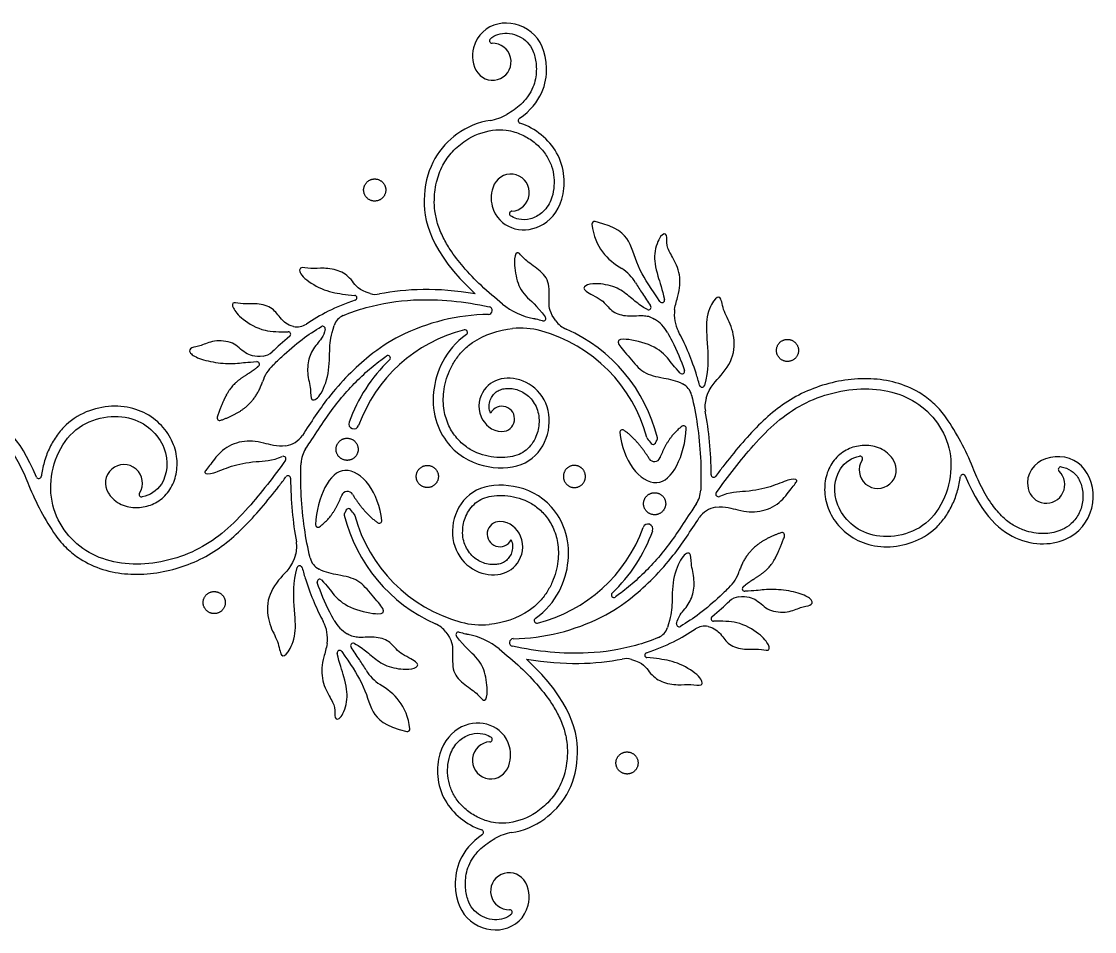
# Model space of a CAD drawing. Extents: x -103 to 101, y -110 to 99.
# Drawn here: x 78.24 to 101.1, y 56.58 to 75.99 of the extents above; entities that cross this region are included whole.
import ezdxf

# ---------------------------------------------------------------- set-up
doc = ezdxf.new("R2010")
doc.units = 0
doc.header["$MEASUREMENT"] = 0
doc.layers.add('LAYER_03', color=5, linetype='CONTINUOUS')

msp = doc.modelspace()

# ---------------------------------------------------------------- linework, layer by layer
at = {"layer": 'LAYER_03'}
for centre, radius, start, end in [((88.275, 75.128), 0.395, 217.4683, 91.5534), ((88.263, 75.577), 0.0541, 130.7079, 271.5534), ((88.073, 74.865), 1, 278.5144, 300.2975), ((88.876, 73.872), 0.0541, 125.2361, 251.1088), ((88.664, 72.336), 0.395, 273.0682, 152.8611), ((88.688, 71.888), 0.0541, 93.0682, 236.3713), ((90.445, 71.669), 0.0541, 75.7238, 186.6915), ((90.555, 69.963), 0.89, 30.5066, 57.9354), ((85.331, 70.092), 0.0541, 288.0211, 83.5245), ((85.784, 70.601), 0.433, 254.5721, 281.2013), ((91.887, 70.046), 0.0541, 213.8344, 13.6076), ((88.186, 69.823), 0.0816, 270.887, 78.0034), ((89.464, 71.172), 1.555, 231.0978, 258.1506), ((91.598, 69.894), 0.0541, 243.2084, 34.0153), ((92.903, 69.734), 0.756, 171.5884, 208.2778), ((84.11, 69.83), 0.354, 257.1454, 303.7979), ((85.223, 69.403), 0.339, 112.894, 162.5564), ((88.255, 65.407), 4.335, 90.887, 116.8018), ((88.452, 66.284), 3.436, 75.0068, 77.3396), ((89.355, 69.656), 0.0541, 255.0068, 36.5236), ((90.079, 69.95), 0.574, 217.1932, 246.0634), ((91.308, 68.963), 0.797, 29.4199, 58.333), ((83.92, 69.316), 0.0541, 309.1144, 89.7795), ((84.654, 69.434), 0.0541, 348.8643, 120.5066), ((88.452, 66.284), 3.22, 103.9925, 160.3016), ((87.686, 69.356), 0.0541, 305.2157, 103.9925), ((88.868, 67.804), 1.644, 74.6698, 95.8854), ((88.452, 66.284), 3.22, 14.9424, 74.6701), ((88.452, 66.284), 3.436, 13.8386, 66.0634), ((83.344, 69.187), 0.339, 277.343, 313.3803), ((86.043, 68.809), 0.054, 313.6556, 124.922), ((83.253, 68.679), 0.0541, 311.1597, 92.219), ((84.176, 68.044), 0.845, 133.6228, 161.9875), ((88.452, 66.284), 3.436, 133.6556, 160.3016), ((92.312, 68.529), 0.0541, 225.8144, 18.9683), ((92.159, 67.934), 0.367, 13.5779, 63.2893), ((92.738, 68.243), 0.0541, 194.989, 344.0668), ((93.381, 67.781), 0.581, 162.9088, 190.3097), ((88.475, 67.512), 0.269, 270, 153.1806), ((93.597, 64.525), 5.285, 21.6467, 34.7452), ((85.319, 67.406), 0.108, 160.3016, 340.3016), ((91.042, 67.227), 0.0541, 55.2604, 186.4844), ((92.346, 67.313), 0.0541, 357.865, 126.6186), ((83.806, 67.434), 0.498, 277.6655, 326.7039), ((91.615, 67.128), 0.0541, 194.9424, 219.4116), ((91.736, 67.093), 0.0541, 330.2365, 13.8386), ((84.779, 66.549), 0.586, 146.2179, 177.588), ((91.697, 67.023), 0.0541, 216.5173, 332.6097), ((83.817, 66.661), 0.0541, 324.5873, 113.377), ((91.723, 66.731), 0.129, 211.8613, 339.5187), ((96.483, 66.424), 0.395, 147.5372, 32.971), ((96.105, 66.665), 0.0541, 327.5372, 100.9333), ((80.42, 66.144), 0.395, 327.5372, 212.971), ((92.987, 66.323), 0.0541, 180.1509, 323.4611), ((98.299, 66.274), 0.0541, 22.7144, 172.825), ((100.074, 66.11), 0.395, 191.5841, 46.1006), ((100.385, 66.434), 0.0541, 81.8113, 226.1006), ((83.307, 68.043), 5.285, 201.6467, 214.7452), ((78.605, 66.294), 0.0541, 202.7144, 352.825), ((83.917, 66.246), 0.0541, 0.1509, 143.4611), ((80.799, 65.903), 0.0541, 147.5372, 280.9333), ((85.18, 65.837), 0.129, 31.8613, 159.5187), ((92.125, 66.02), 0.586, 326.2179, 357.588), ((93.087, 65.908), 0.0541, 144.5873, 293.377), ((85.168, 65.475), 0.0541, 150.2365, 193.8386), ((88.452, 66.284), 3.436, 193.8386, 246.0634), ((85.206, 65.546), 0.0541, 36.5173, 152.6097), ((85.289, 65.44), 0.0541, 14.9424, 39.4116), ((88.452, 66.284), 3.22, 194.9424, 254.6701), ((93.097, 65.134), 0.498, 97.6655, 146.7039), ((84.558, 65.255), 0.0541, 177.865, 306.6186), ((85.862, 65.341), 0.0541, 235.2604, 6.4844), ((88.429, 65.056), 0.269, 90, 333.1806), ((88.452, 66.284), 3.22, 283.9925, 340.3016), ((91.585, 65.163), 0.108, 340.3016, 160.3016), ((88.452, 66.284), 3.436, 313.6556, 340.3016), ((83.523, 64.788), 0.581, 342.9088, 10.3097), ((84.744, 64.635), 0.367, 193.5779, 243.2893), ((84.165, 64.326), 0.0541, 14.989, 164.0668), ((92.728, 64.524), 0.845, 313.6228, 341.9875), ((84.592, 64.04), 0.0541, 45.8144, 198.9683), ((93.651, 63.89), 0.0541, 131.1597, 272.219), ((90.861, 63.759), 0.054, 133.6556, 304.922), ((93.559, 63.382), 0.339, 97.343, 133.3803), ((84.001, 62.835), 0.756, 351.5884, 28.2778), ((85.596, 63.606), 0.797, 209.4199, 238.333), ((86.825, 62.619), 0.574, 37.1932, 66.0634), ((88.035, 64.765), 1.644, 254.6698, 275.8854), ((88.649, 67.161), 4.335, 270.887, 296.8018), ((89.217, 63.213), 0.0541, 125.2157, 283.9925), ((92.249, 63.134), 0.0541, 168.8643, 300.5066), ((92.984, 63.253), 0.0541, 129.1144, 269.7795), ((87.549, 62.913), 0.0541, 75.0068, 216.5236), ((88.452, 66.284), 3.436, 255.0068, 257.3396), ((87.439, 61.397), 1.555, 51.0978, 78.1506), ((91.68, 63.166), 0.339, 292.894, 342.5564), ((92.794, 62.739), 0.354, 77.1454, 123.7979), ((85.305, 62.675), 0.0541, 63.2084, 214.0153), ((88.717, 62.745), 0.0816, 90.887, 258.0034), ((85.017, 62.522), 0.0541, 33.8344, 193.6076), ((91.572, 62.476), 0.0541, 108.0211, 263.5245), ((91.12, 61.968), 0.433, 74.5721, 101.2013), ((86.349, 62.605), 0.89, 210.5066, 237.9354), ((86.459, 60.9), 0.0541, 255.7238, 6.6915), ((88.24, 60.232), 0.395, 93.0682, 332.8611), ((88.216, 60.68), 0.0541, 273.0682, 56.3713), ((88.028, 58.697), 0.0541, 305.2361, 71.1088), ((88.831, 57.703), 1, 98.5144, 120.2975), ((88.628, 57.441), 0.395, 37.4683, 271.5534), ((88.64, 56.992), 0.0541, 310.7079, 91.5534)]:
    msp.add_arc(centre, radius, start, end, dxfattribs=at)
for points, knots in [([(88.844, 73.916), (89.331, 74.26), (89.535, 75.097), (89.172, 75.855), (88.357, 76.053), (87.812, 75.596), (87.839, 75.048), (87.962, 74.888)], [1409.157258, 1409.157258, 1409.157258, 1409.157258, 1409.733492, 1410.345489, 1410.957486, 1411.569483, 1411.939398, 1411.939398, 1411.939398, 1411.939398]), ([(88.228, 75.618), (88.239, 75.627), (88.301, 75.675), (88.437, 75.734), (88.643, 75.74), (88.846, 75.679), (89.025, 75.551), (89.154, 75.349), (89.204, 75.132), (89.211, 74.929), (89.194, 74.755), (89.139, 74.573), (89.036, 74.387), (88.853, 74.182), (88.684, 74.064), (88.578, 74.002)], [1412.907905, 1412.907905, 1412.907905, 1412.907905, 1412.931769, 1413.038286, 1413.151074, 1413.269235, 1413.386711, 1413.510794, 1413.661646, 1413.752084, 1413.848636, 1413.951576, 1414.066007, 1414.20151, 1414.406431, 1414.406431, 1414.406431, 1414.406431]), ([(88.221, 73.876), (87.976, 73.84), (87.33, 73.573), (86.609, 72.531), (86.941, 71.082), (87.905, 70.18)], [1414.617306, 1414.617306, 1414.617306, 1414.617306, 1415.079886, 1415.848047, 1416.512313, 1416.512313, 1416.512313, 1416.512313]), ([(88.488, 69.962), (88.333, 70.087), (88.04, 70.339), (87.663, 70.726), (87.395, 71.073), (87.215, 71.383), (87.101, 71.66), (87.041, 71.935), (87.03, 72.161), (87.044, 72.366), (87.085, 72.616), (87.197, 72.918), (87.413, 73.223), (87.758, 73.514), (88.163, 73.676), (88.533, 73.68), (88.783, 73.627), (89.018, 73.521), (89.247, 73.35), (89.426, 73.141), (89.54, 72.906), (89.59, 72.663), (89.587, 72.417), (89.535, 72.2), (89.441, 72.026), (89.302, 71.873), (89.096, 71.76), (88.86, 71.752), (88.721, 71.804), (88.667, 71.837), (88.658, 71.843)], [1399.346616, 1399.346616, 1399.346616, 1399.346616, 1399.678458, 1399.989363, 1400.242931, 1400.407281, 1400.58574, 1400.738103, 1400.87463, 1400.960386, 1401.080224, 1401.295369, 1401.491199, 1401.697472, 1402.040352, 1402.200539, 1402.305423, 1402.465724, 1402.625854, 1402.778464, 1402.92021, 1403.057243, 1403.18766, 1403.327989, 1403.42606, 1403.513975, 1403.669453, 1403.807527, 1403.8956, 1403.91355, 1403.91355, 1403.91355, 1403.91355]), ([(88.312, 72.516), (88.228, 72.352), (88.239, 71.894), (88.652, 71.513), (89.305, 71.534), (89.851, 72.105), (89.812, 73.192), (89.189, 73.708), (88.858, 73.821)], [1404.905161, 1404.905161, 1404.905161, 1404.905161, 1405.353511, 1406.121672, 1406.889832, 1407.657993, 1408.426154, 1409.091351, 1409.091351, 1409.091351, 1409.091351]), ([(91.842, 70.016), (91.667, 70.277), (91.341, 70.738), (91.231, 71.326), (90.936, 71.6), (90.458, 71.721)], [1366.910366, 1366.910366, 1366.910366, 1366.910366, 1367.522736, 1368.252896, 1368.948244, 1368.948244, 1368.948244, 1368.948244]), ([(92.155, 69.844), (92.171, 69.957), (92.255, 70.196), (92.297, 70.597), (92.102, 70.988), (91.965, 71.202), (92.014, 71.466), (91.858, 71.475), (91.692, 71.036), (91.762, 70.649), (91.89, 70.265), (91.94, 70.059)], [1364.797332, 1364.797332, 1364.797332, 1364.797332, 1364.937006, 1365.182189, 1365.427372, 1365.672556, 1365.917739, 1366.162923, 1366.408106, 1366.65329, 1366.826709, 1366.826709, 1366.826709, 1366.826709]), ([(89.622, 69.603), (89.493, 69.772), (89.466, 70.025), (89.509, 70.465), (89.223, 70.733), (88.909, 70.936), (88.826, 71.102), (88.716, 70.991), (88.771, 70.484), (88.921, 70.149), (89.216, 69.934), (89.398, 69.688)], [1395.699184, 1395.699184, 1395.699184, 1395.699184, 1395.893894, 1396.13471, 1396.375525, 1396.616341, 1396.857156, 1397.097972, 1397.338787, 1397.579602, 1397.787759, 1397.787759, 1397.787759, 1397.787759]), ([(85.669, 70.184), (85.42, 70.252), (85.285, 70.485), (85.045, 70.678), (84.663, 70.742), (84.408, 70.702), (84.133, 70.776), (84.168, 70.555), (84.638, 70.256), (85.012, 70.177), (85.241, 70.157), (85.338, 70.146)], [1417.236587, 1417.236587, 1417.236587, 1417.236587, 1417.433714, 1417.657627, 1417.881541, 1418.105454, 1418.329368, 1418.553281, 1418.777195, 1419.001108, 1419.128003, 1419.128003, 1419.128003, 1419.128003]), ([(91.574, 69.845), (91.514, 69.875), (91.39, 69.952), (91.185, 70.13), (90.916, 70.341), (90.449, 70.418), (90.231, 70.36), (90.186, 70.245), (90.634, 70.059), (90.794, 69.803), (91.089, 69.688), (91.449, 69.727), (91.627, 69.702), (91.726, 69.641)], [1370.316485, 1370.316485, 1370.316485, 1370.316485, 1370.42104, 1370.6181, 1370.81516, 1371.012221, 1371.209281, 1371.406341, 1371.603401, 1371.800461, 1371.997522, 1372.194582, 1372.320727, 1372.320727, 1372.320727, 1372.320727]), ([(91.322, 70.415), (91.368, 70.337), (91.474, 70.173), (91.584, 70.011), (91.643, 69.924)], [1369.9118248, 1369.9118248, 1369.9118248, 1369.9118248, 1370.0627915, 1370.2375223, 1370.2375223, 1370.2375223, 1370.2375223]), ([(84.031, 69.484), (83.896, 69.515), (83.735, 69.669), (83.614, 69.879), (83.251, 69.992), (82.947, 69.943), (82.732, 70.026), (82.717, 69.894), (82.913, 69.644), (83.375, 69.365), (83.729, 69.371), (83.92, 69.37)], [1419.898722, 1419.898722, 1419.898722, 1419.898722, 1420.052916, 1420.26307, 1420.473225, 1420.683379, 1420.893534, 1421.103689, 1421.313843, 1421.523998, 1421.691354, 1421.691354, 1421.691354, 1421.691354]), ([(85.091, 69.715), (85.251, 69.782), (85.739, 69.952), (86.79, 70.113), (87.676, 70.015), (88.203, 69.903)], [1330.144099, 1330.144099, 1330.144099, 1330.144099, 1330.432512, 1331.001676, 1331.90091, 1331.90091, 1331.90091, 1331.90091]), ([(92.826, 67.952), (92.904, 68.206), (93.191, 68.453), (93.468, 68.915), (93.4, 69.461), (93.185, 69.803), (93.146, 70.154), (92.99, 70.086), (92.795, 69.647), (92.86, 69.147), (92.88, 68.541), (92.79, 68.228)], [1361.28562, 1361.28562, 1361.28562, 1361.28562, 1361.54223, 1361.847235, 1362.15224, 1362.457245, 1362.76225, 1363.067254, 1363.372259, 1363.677264, 1363.935007, 1363.935007, 1363.935007, 1363.935007]), ([(83.593, 68.656), (83.66, 68.72), (83.859, 68.912), (84.191, 69.199), (84.486, 69.398), (84.627, 69.481)], [1426.7466153, 1426.7466153, 1426.7466153, 1426.7466153, 1426.8867352, 1427.2090814, 1427.4821747, 1427.4821747, 1427.4821747, 1427.4821747]), ([(84.707, 69.424), (84.677, 69.268), (84.5, 69.086), (84.353, 68.846), (84.314, 68.486), (84.412, 68.129), (84.389, 67.875), (84.594, 67.948), (84.809, 68.474), (84.795, 69.024), (84.831, 69.286), (84.9, 69.504)], [1427.551102, 1427.551102, 1427.551102, 1427.551102, 1427.753046, 1427.997942, 1428.242839, 1428.487736, 1428.732632, 1428.977529, 1429.222426, 1429.467322, 1429.670748, 1429.670748, 1429.670748, 1429.670748]), ([(87.718, 69.312), (87.259, 68.988), (86.824, 67.923), (87.31, 66.807), (88.186, 66.418), (89.031, 66.493), (89.492, 67.075), (89.511, 67.807), (89.08, 68.323), (88.496, 68.431), (88.051, 68.198), (87.897, 67.612), (88.251, 67.243), (88.475, 67.243)], [1381.191135, 1381.191135, 1381.191135, 1381.191135, 1381.613381, 1382.120792, 1382.628204, 1383.135616, 1383.643027, 1384.150439, 1384.657851, 1385.165262, 1385.672674, 1386.180086, 1386.548282, 1386.548282, 1386.548282, 1386.548282]), ([(88.234, 67.634), (88.216, 67.674), (88.193, 67.756), (88.209, 67.882), (88.258, 67.99), (88.329, 68.075), (88.42, 68.131), (88.52, 68.16), (88.634, 68.166), (88.808, 68.146), (89.031, 68.033), (89.192, 67.825), (89.259, 67.616), (89.275, 67.396), (89.229, 67.172), (89.117, 66.974), (88.995, 66.842), (88.836, 66.746), (88.642, 66.692), (88.42, 66.68), (88.18, 66.709), (87.938, 66.782), (87.705, 66.91), (87.497, 67.104), (87.328, 67.368), (87.223, 67.708), (87.219, 68.114), (87.317, 68.476), (87.471, 68.763), (87.635, 68.969), (88.007, 69.287), (88.408, 69.409), (88.7, 69.439)], [1387.182588, 1387.182588, 1387.182588, 1387.182588, 1387.253671, 1387.32239, 1387.390001, 1387.449581, 1387.504811, 1387.565294, 1387.620939, 1387.695012, 1387.853744, 1388.028801, 1388.119864, 1388.216867, 1388.394376, 1388.494316, 1388.592319, 1388.690932, 1388.800548, 1388.924588, 1389.060147, 1389.200515, 1389.344305, 1389.498415, 1389.670558, 1389.862234, 1390.083146, 1390.34083, 1390.47911, 1390.623402, 1390.777395, 1391.288911, 1391.288911, 1391.288911, 1391.288911]), ([(92.002, 69.354), (92.036, 69.294), (92.176, 69.034), (92.289, 68.761), (92.363, 68.546)], [1372.5437479, 1372.5437479, 1372.5437479, 1372.5437479, 1372.6575059, 1373.0352332, 1373.0352332, 1373.0352332, 1373.0352332]), ([(92.686, 68.229), (92.662, 68.318), (92.529, 68.774), (92.369, 69.13), (92.237, 69.376)], [1364.0130641, 1364.0130641, 1364.0130641, 1364.0130641, 1364.1102916, 1364.5288524, 1364.5288524, 1364.5288524, 1364.5288524]), ([(83.388, 68.851), (83.205, 68.827), (82.962, 68.914), (82.773, 69.164), (82.317, 69.198), (82.062, 69.061), (81.837, 69.041), (81.788, 68.933), (81.988, 68.796), (82.43, 68.693), (82.823, 68.688), (83.053, 68.725), (83.251, 68.733)], [1422.218636, 1422.218636, 1422.218636, 1422.218636, 1422.383692, 1422.584454, 1422.785216, 1422.985978, 1423.18674, 1423.387502, 1423.588264, 1423.789026, 1423.989788, 1424.156201, 1424.156201, 1424.156201, 1424.156201]), ([(86.3, 69.277), (86.064, 69.157), (85.574, 68.831), (84.81, 68.071), (84.41, 67.447), (84.222, 67.161)], [1333.120329, 1333.120329, 1333.120329, 1333.120329, 1333.63333, 1334.348754, 1334.878871, 1334.878871, 1334.878871, 1334.878871]), ([(92.274, 68.49), (92.152, 68.609), (91.987, 68.867), (91.645, 69.121), (90.971, 69.253), (90.911, 69.133), (91.2, 68.82), (91.477, 68.47), (91.861, 68.394), (92.183, 68.333), (92.324, 68.262)], [1373.115424, 1373.115424, 1373.115424, 1373.115424, 1373.314699, 1373.582812, 1373.850924, 1374.119037, 1374.38715, 1374.655262, 1374.923375, 1375.120153, 1375.120153, 1375.120153, 1375.120153]), ([(84.292, 66.874), (84.323, 66.921), (84.451, 67.113), (84.661, 67.438), (84.941, 67.834), (85.243, 68.184), (85.51, 68.448), (85.728, 68.638), (85.876, 68.756), (85.971, 68.825), (86.012, 68.854)], [1376.606222, 1376.606222, 1376.606222, 1376.606222, 1376.70012, 1376.989751, 1377.250087, 1377.50677, 1377.756627, 1377.875163, 1377.987719, 1378.070845, 1378.070845, 1378.070845, 1378.070845]), ([(97.939, 67.537), (97.869, 67.638), (97.711, 67.824), (97.379, 68.086), (96.939, 68.286), (96.401, 68.382), (95.847, 68.363), (95.305, 68.244), (94.796, 68.037), (94.338, 67.743), (93.93, 67.376), (93.548, 66.953), (93.251, 66.584), (93.08, 66.358), (93.03, 66.291)], [1357.351672, 1357.351672, 1357.351672, 1357.351672, 1357.557021, 1357.754505, 1358.052437, 1358.35316, 1358.65938, 1358.968663, 1359.27357, 1359.570367, 1359.870485, 1360.18543, 1360.517397, 1360.657294, 1360.657294, 1360.657294, 1360.657294]), ([(93.043, 65.939), (93.287, 66.282), (93.899, 67.073), (94.81, 67.907), (96.228, 68.274), (97.516, 67.915), (98.249, 66.697), (97.723, 65.126), (96.276, 64.856), (95.483, 65.655), (95.591, 66.479), (95.934, 66.687), (96.094, 66.719)], [1337.514177, 1337.514177, 1337.514177, 1337.514177, 1338.100837, 1338.81626, 1339.531684, 1340.247107, 1340.962531, 1341.677954, 1342.393378, 1343.108801, 1343.824225, 1344.378702, 1344.378702, 1344.378702, 1344.378702]), ([(92.516, 68.02), (92.567, 67.811), (92.692, 67.142), (92.73, 66.46), (92.71, 65.995)], [1375.29684, 1375.29684, 1375.29684, 1375.29684, 1375.65429, 1376.428411, 1376.428411, 1376.428411, 1376.428411]), ([(78.555, 66.273), (78.19, 67.145), (77.365, 67.825), (76.204, 67.684), (75.716, 66.867), (75.97, 65.936), (76.858, 65.748), (77.283, 66.217), (77.217, 66.538)], [1349.077419, 1349.077419, 1349.077419, 1349.077419, 1349.758303, 1350.494597, 1351.23089, 1351.967183, 1352.703477, 1353.372428, 1353.372428, 1353.372428, 1353.372428]), ([(80.089, 65.929), (80.105, 65.904), (80.161, 65.828), (80.277, 65.726), (80.441, 65.651), (80.589, 65.623), (80.732, 65.62), (80.925, 65.644), (81.181, 65.751), (81.422, 65.998), (81.53, 66.278), (81.557, 66.523), (81.543, 66.788), (81.429, 67.124), (81.148, 67.476), (80.808, 67.682), (80.486, 67.77), (80.129, 67.797), (79.664, 67.715), (79.246, 67.468), (78.986, 67.168), (78.832, 66.907), (78.723, 66.623), (78.676, 66.412), (78.66, 66.3), (78.659, 66.287)], [1345.386687, 1345.386687, 1345.386687, 1345.386687, 1345.436893, 1345.542684, 1345.64143, 1345.733452, 1345.791666, 1345.879068, 1346.057088, 1346.244075, 1346.442127, 1346.545835, 1346.65342, 1346.882091, 1347.127271, 1347.3915, 1347.532887, 1347.679493, 1347.985493, 1348.3072, 1348.473019, 1348.640808, 1348.809674, 1348.978615, 1348.998822, 1348.998822, 1348.998822, 1348.998822]), ([(76.511, 66.081), (76.435, 66.092), (76.326, 66.132), (76.207, 66.232), (76.11, 66.368), (76.041, 66.583), (76.045, 66.864), (76.146, 67.134), (76.324, 67.331), (76.578, 67.468), (76.91, 67.526), (77.253, 67.461), (77.544, 67.326), (77.776, 67.144), (78.007, 66.868), (78.218, 66.509), (78.339, 66.234), (78.395, 66.094)], [1354.267939, 1354.267939, 1354.267939, 1354.267939, 1354.395129, 1354.457552, 1354.523382, 1354.671038, 1354.828524, 1354.984308, 1355.142627, 1355.262105, 1355.460063, 1355.693023, 1355.836331, 1355.989835, 1356.181967, 1356.431016, 1356.681592, 1356.681592, 1356.681592, 1356.681592]), ([(83.861, 66.629), (83.617, 66.286), (83.004, 65.495), (82.093, 64.662), (80.676, 64.295), (79.388, 64.654), (78.654, 65.871), (79.181, 67.443), (80.628, 67.712), (81.421, 66.913), (81.313, 66.09), (80.97, 65.881), (80.809, 65.85)], [1337.514177, 1337.514177, 1337.514177, 1337.514177, 1338.100837, 1338.81626, 1339.531684, 1340.247107, 1340.962531, 1341.677954, 1342.393378, 1343.108801, 1343.824224, 1344.378702, 1344.378702, 1344.378702, 1344.378702]), ([(83.873, 66.941), (83.669, 66.913), (83.34, 67.034), (82.932, 67.064), (82.486, 66.865), (82.262, 66.523), (82.076, 66.335), (82.311, 66.335), (82.691, 66.514), (83.163, 66.611), (83.581, 66.618), (83.795, 66.71)], [1335.115105, 1335.115105, 1335.115105, 1335.115105, 1335.315924, 1335.588679, 1335.861433, 1336.134188, 1336.406943, 1336.679698, 1336.952452, 1337.225207, 1337.436271, 1337.436271, 1337.436271, 1337.436271]), ([(96.815, 66.639), (96.798, 66.665), (96.742, 66.74), (96.626, 66.842), (96.463, 66.918), (96.315, 66.946), (96.172, 66.949), (95.978, 66.925), (95.723, 66.818), (95.482, 66.57), (95.374, 66.291), (95.347, 66.046), (95.361, 65.781), (95.475, 65.445), (95.756, 65.093), (96.095, 64.886), (96.417, 64.799), (96.775, 64.771), (97.239, 64.854), (97.658, 65.101), (97.918, 65.4), (98.071, 65.661), (98.181, 65.946), (98.228, 66.156), (98.243, 66.269), (98.245, 66.281)], [1345.386687, 1345.386687, 1345.386687, 1345.386687, 1345.436893, 1345.542684, 1345.64143, 1345.733452, 1345.791666, 1345.879068, 1346.057088, 1346.244075, 1346.442127, 1346.545835, 1346.65342, 1346.882091, 1347.127271, 1347.3915, 1347.532887, 1347.679493, 1347.985493, 1348.3072, 1348.473019, 1348.640808, 1348.809674, 1348.978615, 1348.998822, 1348.998822, 1348.998822, 1348.998822]), ([(84.387, 64.549), (84.337, 64.757), (84.211, 65.427), (84.174, 66.108), (84.194, 66.573)], [1375.29684, 1375.29684, 1375.29684, 1375.29684, 1375.654291, 1376.428411, 1376.428411, 1376.428411, 1376.428411]), ([(98.348, 66.295), (98.713, 65.423), (99.539, 64.744), (100.7, 64.884), (101.188, 65.702), (100.934, 66.632), (100.046, 66.82), (99.621, 66.352), (99.687, 66.031)], [1349.077419, 1349.077419, 1349.077419, 1349.077419, 1349.758303, 1350.494597, 1351.23089, 1351.967183, 1352.703477, 1353.372428, 1353.372428, 1353.372428, 1353.372428]), ([(100.393, 66.487), (100.468, 66.476), (100.578, 66.436), (100.697, 66.337), (100.794, 66.201), (100.863, 65.985), (100.859, 65.704), (100.758, 65.435), (100.58, 65.238), (100.326, 65.101), (99.994, 65.042), (99.65, 65.107), (99.36, 65.242), (99.127, 65.425), (98.897, 65.7), (98.686, 66.06), (98.564, 66.335), (98.509, 66.475)], [1354.267939, 1354.267939, 1354.267939, 1354.267939, 1354.395129, 1354.457552, 1354.523382, 1354.671038, 1354.828524, 1354.984308, 1355.142627, 1355.262105, 1355.460063, 1355.693023, 1355.836331, 1355.989835, 1356.181967, 1356.431016, 1356.681592, 1356.681592, 1356.681592, 1356.681592]), ([(78.964, 65.031), (79.035, 64.93), (79.193, 64.745), (79.525, 64.483), (79.964, 64.282), (80.503, 64.187), (81.056, 64.206), (81.598, 64.325), (82.108, 64.532), (82.566, 64.826), (82.974, 65.193), (83.356, 65.615), (83.652, 65.984), (83.823, 66.21), (83.873, 66.278)], [1357.351672, 1357.351672, 1357.351672, 1357.351672, 1357.557021, 1357.754505, 1358.052437, 1358.35316, 1358.65938, 1358.968663, 1359.27357, 1359.570367, 1359.870485, 1360.18543, 1360.517397, 1360.657294, 1360.657294, 1360.657294, 1360.657294]), ([(89.186, 63.257), (89.644, 63.58), (90.08, 64.645), (89.594, 65.762), (88.718, 66.15), (87.872, 66.075), (87.411, 65.494), (87.393, 64.762), (87.824, 64.245), (88.407, 64.138), (88.853, 64.371), (89.007, 64.956), (88.653, 65.326), (88.429, 65.326)], [1381.191135, 1381.191135, 1381.191135, 1381.191135, 1381.613381, 1382.120792, 1382.628204, 1383.135616, 1383.643027, 1384.150439, 1384.657851, 1385.165262, 1385.672674, 1386.180085, 1386.548282, 1386.548282, 1386.548282, 1386.548282]), ([(93.031, 65.628), (93.235, 65.655), (93.563, 65.535), (93.972, 65.505), (94.417, 65.704), (94.642, 66.045), (94.827, 66.233), (94.593, 66.233), (94.212, 66.055), (93.741, 65.958), (93.323, 65.951), (93.108, 65.858)], [1335.115105, 1335.115105, 1335.115105, 1335.115105, 1335.315924, 1335.588679, 1335.861433, 1336.134188, 1336.406943, 1336.679698, 1336.952452, 1337.225207, 1337.436271, 1337.436271, 1337.436271, 1337.436271]), ([(88.669, 64.935), (88.688, 64.895), (88.711, 64.812), (88.695, 64.687), (88.646, 64.579), (88.575, 64.493), (88.484, 64.437), (88.384, 64.409), (88.27, 64.402), (88.096, 64.422), (87.872, 64.535), (87.712, 64.743), (87.644, 64.952), (87.629, 65.172), (87.675, 65.397), (87.787, 65.594), (87.909, 65.726), (88.068, 65.823), (88.262, 65.876), (88.484, 65.889), (88.723, 65.859), (88.966, 65.787), (89.198, 65.659), (89.406, 65.464), (89.575, 65.2), (89.681, 64.861), (89.685, 64.454), (89.587, 64.093), (89.433, 63.806), (89.269, 63.599), (88.897, 63.282), (88.496, 63.159), (88.204, 63.129)], [1387.182588, 1387.182588, 1387.182588, 1387.182588, 1387.253671, 1387.32239, 1387.390001, 1387.449581, 1387.504811, 1387.565294, 1387.620939, 1387.695012, 1387.853744, 1388.028801, 1388.119864, 1388.216867, 1388.394376, 1388.494316, 1388.592319, 1388.690932, 1388.800548, 1388.924588, 1389.060147, 1389.200515, 1389.344305, 1389.498415, 1389.670558, 1389.862234, 1390.083146, 1390.34083, 1390.47911, 1390.623402, 1390.777395, 1391.288911, 1391.288911, 1391.288911, 1391.288911]), ([(92.612, 65.694), (92.58, 65.647), (92.453, 65.455), (92.243, 65.13), (91.963, 64.734), (91.661, 64.385), (91.393, 64.121), (91.175, 63.931), (91.028, 63.813), (90.933, 63.744), (90.892, 63.715)], [1376.606222, 1376.606222, 1376.606222, 1376.606222, 1376.70012, 1376.989751, 1377.250087, 1377.50677, 1377.756627, 1377.875163, 1377.987719, 1378.070845, 1378.070845, 1378.070845, 1378.070845]), ([(90.603, 63.292), (90.84, 63.411), (91.33, 63.737), (92.093, 64.497), (92.493, 65.121), (92.681, 65.408)], [1333.120329, 1333.120329, 1333.120329, 1333.120329, 1333.63333, 1334.348754, 1334.878871, 1334.878871, 1334.878871, 1334.878871]), ([(84.078, 64.617), (84, 64.363), (83.713, 64.116), (83.435, 63.654), (83.504, 63.107), (83.718, 62.766), (83.757, 62.414), (83.913, 62.483), (84.109, 62.922), (84.044, 63.421), (84.024, 64.028), (84.113, 64.341)], [1361.28562, 1361.28562, 1361.28562, 1361.28562, 1361.542231, 1361.847235, 1362.15224, 1362.457245, 1362.76225, 1363.067254, 1363.372259, 1363.677264, 1363.935007, 1363.935007, 1363.935007, 1363.935007]), ([(92.196, 63.145), (92.227, 63.3), (92.404, 63.482), (92.551, 63.723), (92.59, 64.083), (92.492, 64.439), (92.514, 64.693), (92.31, 64.62), (92.095, 64.094), (92.109, 63.545), (92.072, 63.283), (92.004, 63.064)], [1427.551102, 1427.551102, 1427.551102, 1427.551102, 1427.753046, 1427.997942, 1428.242839, 1428.487736, 1428.732632, 1428.977529, 1429.222426, 1429.467322, 1429.670748, 1429.670748, 1429.670748, 1429.670748]), ([(84.218, 64.34), (84.241, 64.251), (84.375, 63.794), (84.535, 63.438), (84.667, 63.193)], [1364.0130641, 1364.0130641, 1364.0130641, 1364.0130641, 1364.1102916, 1364.5288524, 1364.5288524, 1364.5288524, 1364.5288524]), ([(84.629, 64.079), (84.752, 63.96), (84.917, 63.701), (85.258, 63.448), (85.933, 63.315), (85.993, 63.436), (85.704, 63.749), (85.427, 64.098), (85.043, 64.175), (84.721, 64.236), (84.579, 64.307)], [1373.115424, 1373.115424, 1373.115424, 1373.115424, 1373.314699, 1373.582812, 1373.850924, 1374.119037, 1374.38715, 1374.655262, 1374.923375, 1375.120153, 1375.120153, 1375.120153, 1375.120153]), ([(84.902, 63.215), (84.868, 63.274), (84.728, 63.534), (84.614, 63.808), (84.54, 64.022)], [1372.5437479, 1372.5437479, 1372.5437479, 1372.5437479, 1372.657506, 1373.0352332, 1373.0352332, 1373.0352332, 1373.0352332]), ([(93.311, 63.912), (93.243, 63.848), (93.045, 63.657), (92.712, 63.369), (92.417, 63.17), (92.277, 63.087)], [1426.7466153, 1426.7466153, 1426.7466153, 1426.7466153, 1426.8867352, 1427.2090814, 1427.4821747, 1427.4821747, 1427.4821747, 1427.4821747]), ([(93.516, 63.718), (93.699, 63.742), (93.942, 63.654), (94.131, 63.405), (94.587, 63.371), (94.842, 63.508), (95.067, 63.528), (95.116, 63.635), (94.915, 63.773), (94.474, 63.876), (94.081, 63.88), (93.85, 63.844), (93.653, 63.836)], [1422.218636, 1422.218636, 1422.218636, 1422.218636, 1422.383692, 1422.584454, 1422.785216, 1422.985978, 1423.18674, 1423.387502, 1423.588264, 1423.789026, 1423.989788, 1424.156201, 1424.156201, 1424.156201, 1424.156201]), ([(92.873, 63.084), (93.008, 63.053), (93.169, 62.899), (93.289, 62.689), (93.652, 62.577), (93.956, 62.626), (94.172, 62.542), (94.187, 62.675), (93.99, 62.925), (93.529, 63.203), (93.174, 63.198), (92.984, 63.199)], [1419.898722, 1419.898722, 1419.898722, 1419.898722, 1420.052916, 1420.26307, 1420.473225, 1420.683379, 1420.893534, 1421.103689, 1421.313843, 1421.523998, 1421.691354, 1421.691354, 1421.691354, 1421.691354]), ([(85.33, 62.723), (85.389, 62.693), (85.514, 62.617), (85.719, 62.439), (85.988, 62.228), (86.455, 62.151), (86.673, 62.208), (86.718, 62.324), (86.269, 62.509), (86.109, 62.765), (85.815, 62.88), (85.454, 62.841), (85.276, 62.867), (85.177, 62.928)], [1370.316485, 1370.316485, 1370.316485, 1370.316485, 1370.42104, 1370.6181, 1370.81516, 1371.012221, 1371.209281, 1371.406341, 1371.603401, 1371.800461, 1371.997522, 1372.194582, 1372.320727, 1372.320727, 1372.320727, 1372.320727]), ([(87.282, 62.966), (87.41, 62.797), (87.438, 62.544), (87.395, 62.103), (87.681, 61.836), (87.994, 61.633), (88.077, 61.467), (88.188, 61.577), (88.133, 62.085), (87.983, 62.419), (87.688, 62.635), (87.505, 62.881)], [1395.699184, 1395.699184, 1395.699184, 1395.699184, 1395.893894, 1396.13471, 1396.375525, 1396.616341, 1396.857156, 1397.097972, 1397.338787, 1397.579602, 1397.787759, 1397.787759, 1397.787759, 1397.787759]), ([(84.749, 62.724), (84.732, 62.611), (84.649, 62.372), (84.607, 61.971), (84.802, 61.581), (84.939, 61.366), (84.89, 61.103), (85.046, 61.093), (85.212, 61.532), (85.141, 61.92), (85.014, 62.304), (84.964, 62.51)], [1364.797332, 1364.797332, 1364.797332, 1364.797332, 1364.937006, 1365.182189, 1365.427372, 1365.672556, 1365.917739, 1366.162923, 1366.408106, 1366.65329, 1366.826709, 1366.826709, 1366.826709, 1366.826709]), ([(91.812, 62.854), (91.653, 62.786), (91.165, 62.617), (90.114, 62.456), (89.228, 62.553), (88.7, 62.665)], [1330.144099, 1330.144099, 1330.144099, 1330.144099, 1330.432512, 1331.001676, 1331.90091, 1331.90091, 1331.90091, 1331.90091]), ([(85.062, 62.552), (85.237, 62.291), (85.562, 61.83), (85.673, 61.242), (85.968, 60.969), (86.446, 60.847)], [1366.910366, 1366.910366, 1366.910366, 1366.910366, 1367.522736, 1368.252896, 1368.948244, 1368.948244, 1368.948244, 1368.948244]), ([(85.582, 62.153), (85.536, 62.231), (85.429, 62.396), (85.319, 62.558), (85.261, 62.645)], [1369.9118248, 1369.9118248, 1369.9118248, 1369.9118248, 1370.0627915, 1370.2375223, 1370.2375223, 1370.2375223, 1370.2375223]), ([(88.416, 62.607), (88.571, 62.482), (88.864, 62.229), (89.24, 61.843), (89.508, 61.495), (89.689, 61.185), (89.802, 60.909), (89.863, 60.633), (89.873, 60.408), (89.86, 60.202), (89.819, 59.952), (89.707, 59.651), (89.49, 59.346), (89.146, 59.055), (88.741, 58.893), (88.371, 58.889), (88.12, 58.942), (87.885, 59.047), (87.657, 59.218), (87.477, 59.427), (87.363, 59.662), (87.314, 59.905), (87.316, 60.151), (87.368, 60.369), (87.462, 60.543), (87.601, 60.695), (87.808, 60.808), (88.043, 60.817), (88.183, 60.765), (88.237, 60.731), (88.246, 60.726)], [1399.346616, 1399.346616, 1399.346616, 1399.346616, 1399.678458, 1399.989363, 1400.242931, 1400.407281, 1400.58574, 1400.738103, 1400.87463, 1400.960386, 1401.080224, 1401.295369, 1401.491199, 1401.697472, 1402.040352, 1402.200539, 1402.305423, 1402.465724, 1402.625854, 1402.778464, 1402.92021, 1403.057243, 1403.18766, 1403.327989, 1403.42606, 1403.513975, 1403.669453, 1403.807527, 1403.8956, 1403.91355, 1403.91355, 1403.91355, 1403.91355]), ([(88.682, 58.692), (88.927, 58.729), (89.573, 58.996), (90.294, 60.038), (89.962, 61.486), (88.998, 62.389)], [1414.617306, 1414.617306, 1414.617306, 1414.617306, 1415.079886, 1415.848047, 1416.512313, 1416.512313, 1416.512313, 1416.512313]), ([(91.235, 62.385), (91.483, 62.316), (91.618, 62.084), (91.858, 61.891), (92.241, 61.827), (92.496, 61.866), (92.77, 61.793), (92.736, 62.013), (92.265, 62.312), (91.892, 62.392), (91.662, 62.411), (91.566, 62.422)], [1417.236587, 1417.236587, 1417.236587, 1417.236587, 1417.433714, 1417.657627, 1417.881541, 1418.105454, 1418.329368, 1418.553281, 1418.777195, 1419.001108, 1419.128003, 1419.128003, 1419.128003, 1419.128003]), ([(88.591, 60.052), (88.676, 60.217), (88.664, 60.674), (88.252, 61.056), (87.598, 61.035), (87.053, 60.463), (87.092, 59.377), (87.715, 58.861), (88.045, 58.748)], [1404.905161, 1404.905161, 1404.905161, 1404.905161, 1405.353511, 1406.121672, 1406.889832, 1407.657993, 1408.426154, 1409.091351, 1409.091351, 1409.091351, 1409.091351]), ([(88.059, 58.652), (87.573, 58.309), (87.369, 57.471), (87.732, 56.714), (88.546, 56.516), (89.092, 56.973), (89.064, 57.521), (88.942, 57.681)], [1409.157258, 1409.157258, 1409.157258, 1409.157258, 1409.733492, 1410.345489, 1410.957486, 1411.569483, 1411.939398, 1411.939398, 1411.939398, 1411.939398]), ([(88.676, 56.951), (88.665, 56.942), (88.603, 56.893), (88.466, 56.834), (88.26, 56.828), (88.058, 56.89), (87.879, 57.018), (87.749, 57.22), (87.7, 57.436), (87.693, 57.639), (87.71, 57.813), (87.764, 57.995), (87.867, 58.182), (88.051, 58.387), (88.22, 58.505), (88.326, 58.567)], [1412.907905, 1412.907905, 1412.907905, 1412.907905, 1412.931769, 1413.038286, 1413.151074, 1413.269235, 1413.386711, 1413.510794, 1413.661646, 1413.752084, 1413.848636, 1413.951576, 1414.066007, 1414.20151, 1414.406431, 1414.406431, 1414.406431, 1414.406431])]:
    msp.add_open_spline(points, degree=3, knots=knots, dxfattribs=at)
for points, weights, degree, knots in [([(85.804, 72.16), (86.036, 72.2), (85.996, 72.433), (85.956, 72.665), (85.724, 72.625), (85.491, 72.585), (85.531, 72.353), (85.571, 72.12), (85.804, 72.16)], [1, 0.707106781187, 1, 0.707106781187, 1, 0.707106781187, 1, 0.707106781187, 1], 2, [0, 0, 0, 0.2053874, 0.2053874, 0.4107748, 0.4107748, 0.6161621, 0.6161621, 0.8215495, 0.8215495, 0.8215495]), ([(94.328, 68.932), (94.368, 68.7), (94.6, 68.74), (94.833, 68.78), (94.792, 69.013), (94.752, 69.245), (94.52, 69.205), (94.288, 69.165), (94.328, 68.932)], [1, 0.707106781187, 1, 0.707106781187, 1, 0.707106781187, 1, 0.707106781187, 1], 2, [0, 0, 0, 0.2053874, 0.2053874, 0.4107748, 0.4107748, 0.6161621, 0.6161621, 0.8215495, 0.8215495, 0.8215495]), ([(83.289, 68.638), (83.256, 68.609), (83.226, 68.584), (83.091, 68.483), (82.84, 68.357), (82.575, 68.058), (82.407, 67.549), (82.401, 67.529), (82.406, 67.509), (82.421, 67.494), (82.436, 67.479), (82.456, 67.474), (82.476, 67.481), (82.872, 67.618), (83.216, 67.826), (83.372, 68.306)], [1, 1, 1, 1, 1, 1, 1, 0.899774628347, 0.899774628347, 1, 0.899774628347, 0.899774628347, 1, 1, 1, 1], 3, [1424.23006, 1424.23006, 1424.23006, 1424.23006, 1424.327544, 1424.327544, 1424.974042, 1425.680624, 1425.680624, 1425.680624, 1425.713951, 1425.713951, 1425.713951, 1425.747279, 1425.747279, 1425.747279, 1426.514638, 1426.514638, 1426.514638, 1426.514638]), ([(85.407, 66.905), (85.367, 67.137), (85.135, 67.097), (84.902, 67.057), (84.943, 66.824), (84.983, 66.592), (85.215, 66.632), (85.447, 66.672), (85.407, 66.905)], [1, 0.707106781187, 1, 0.707106781187, 1, 0.707106781187, 1, 0.707106781187, 1], 2, [0, 0, 0, 0.2053874, 0.2053874, 0.4107748, 0.4107748, 0.6161621, 0.6161621, 0.8215495, 0.8215495, 0.8215495]), ([(87.117, 66.324), (87.077, 66.557), (86.845, 66.517), (86.612, 66.477), (86.652, 66.244), (86.693, 66.012), (86.925, 66.052), (87.157, 66.092), (87.117, 66.324)], [1, 0.707106781187, 1, 0.707106781187, 1, 0.707106781187, 1, 0.707106781187, 1], 2, [0, 0, 0, 0.2053874, 0.2053874, 0.4107748, 0.4107748, 0.6161621, 0.6161621, 0.8215495, 0.8215495, 0.8215495]), ([(89.787, 66.324), (89.827, 66.557), (90.059, 66.517), (90.291, 66.477), (90.251, 66.244), (90.211, 66.012), (89.979, 66.052), (89.746, 66.092), (89.787, 66.324)], [1, 0.707106781187, 1, 0.707106781187, 1, 0.707106781187, 1, 0.707106781187, 1], 2, [0, 0, 0, 0.2053874, 0.2053874, 0.4107748, 0.4107748, 0.6161621, 0.6161621, 0.8215495, 0.8215495, 0.8215495]), ([(91.496, 65.664), (91.537, 65.432), (91.769, 65.472), (92.001, 65.512), (91.961, 65.744), (91.921, 65.976), (91.689, 65.936), (91.456, 65.896), (91.496, 65.664)], [1, 0.707106781187, 1, 0.707106781187, 1, 0.707106781187, 1, 0.707106781187, 1], 2, [0, 0, 0, 0.2053874, 0.2053874, 0.4107748, 0.4107748, 0.6161621, 0.6161621, 0.8215495, 0.8215495, 0.8215495]), ([(93.615, 63.931), (93.648, 63.959), (93.678, 63.985), (93.812, 64.085), (94.063, 64.212), (94.328, 64.51), (94.496, 65.019), (94.503, 65.039), (94.498, 65.06), (94.483, 65.075), (94.468, 65.09), (94.447, 65.094), (94.427, 65.087), (94.032, 64.951), (93.688, 64.743), (93.531, 64.263)], [1, 1, 1, 1, 1, 1, 1, 0.899774628347, 0.899774628347, 1, 0.899774628347, 0.899774628347, 1, 1, 1, 1], 3, [1424.23006, 1424.23006, 1424.23006, 1424.23006, 1424.327544, 1424.327544, 1424.974041, 1425.680624, 1425.680624, 1425.680624, 1425.713951, 1425.713951, 1425.713951, 1425.747278, 1425.747278, 1425.747278, 1426.514638, 1426.514638, 1426.514638, 1426.514638]), ([(82.576, 63.636), (82.536, 63.868), (82.303, 63.828), (82.071, 63.788), (82.111, 63.556), (82.151, 63.324), (82.384, 63.364), (82.616, 63.404), (82.576, 63.636)], [1, 0.707106781187, 1, 0.707106781187, 1, 0.707106781187, 1, 0.707106781187, 1], 2, [0, 0, 0, 0.2053874, 0.2053874, 0.4107748, 0.4107748, 0.6161621, 0.6161621, 0.8215495, 0.8215495, 0.8215495]), ([(91.1, 60.408), (90.868, 60.368), (90.908, 60.136), (90.948, 59.904), (91.18, 59.944), (91.412, 59.984), (91.372, 60.216), (91.332, 60.448), (91.1, 60.408)], [1, 0.707106781187, 1, 0.707106781187, 1, 0.707106781187, 1, 0.707106781187, 1], 2, [0, 0, 0, 0.2053874, 0.2053874, 0.4107748, 0.4107748, 0.6161621, 0.6161621, 0.8215495, 0.8215495, 0.8215495])]:
    msp.add_rational_spline(points, weights, degree=degree, knots=knots, dxfattribs=at)
for points, degree in [([(90.391, 71.663), (90.45, 71.157), (90.721, 70.909), (91.027, 70.718)], 3), ([(87.905, 70.18), (87.099, 70.314), (86.427, 70.287), (85.868, 70.176)], 3), ([(85.348, 70.041), (84.928, 69.904), (84.587, 69.723), (84.307, 69.535)], 3), ([(89.205, 69.637), (89.195, 69.639), (89.186, 69.641), (89.164, 69.646), (89.155, 69.648), (89.145, 69.65)], 5), ([(83.954, 69.274), (83.809, 69.156), (83.686, 69.043), (83.577, 68.94)], 3), ([(92.933, 66.323), (92.931, 66.805), (92.885, 67.263), (92.809, 67.677)], 3), ([(91.614, 66.664), (91.36, 67.072), (91.072, 67.272)], 2), ([(91.777, 66.154), (92.096, 66.165), (92.378, 66.727), (92.4, 67.311)], 3), ([(92.314, 67.357), (92.01, 67.131), (91.844, 66.686)], 2), ([(90.988, 67.221), (91.054, 66.638), (91.403, 66.141), (91.777, 66.154)], 3), ([(91.573, 67.094), (91.6, 67.061), (91.627, 67.026), (91.654, 66.991)], 3), ([(91.745, 66.998), (91.757, 67.021), (91.77, 67.044), (91.783, 67.066)], 3), ([(85.126, 66.415), (84.808, 66.403), (84.525, 65.841), (84.504, 65.257)], 3), ([(85.916, 65.347), (85.849, 65.93), (85.501, 66.428), (85.126, 66.415)], 3), ([(83.971, 66.246), (83.972, 65.764), (84.019, 65.305), (84.094, 64.892)], 3), ([(84.59, 65.212), (84.894, 65.438), (85.06, 65.882)], 2), ([(85.29, 65.905), (85.544, 65.496), (85.831, 65.297)], 2), ([(85.158, 65.571), (85.146, 65.547), (85.134, 65.525), (85.121, 65.502)], 3), ([(85.33, 65.474), (85.303, 65.508), (85.276, 65.542), (85.25, 65.578)], 3), ([(92.95, 63.295), (93.094, 63.412), (93.218, 63.526), (93.326, 63.628)], 3), ([(87.699, 62.932), (87.708, 62.93), (87.718, 62.927), (87.739, 62.923), (87.749, 62.921), (87.759, 62.919)], 5), ([(91.555, 62.528), (91.975, 62.664), (92.316, 62.845), (92.597, 63.033)], 3), ([(88.998, 62.389), (89.805, 62.255), (90.477, 62.282), (91.036, 62.392)], 3), ([(86.513, 60.906), (86.453, 61.412), (86.182, 61.659), (85.876, 61.851)], 3)]:
    msp.add_open_spline(points, degree=degree, dxfattribs=at)

doc.saveas('drawing.dxf')
